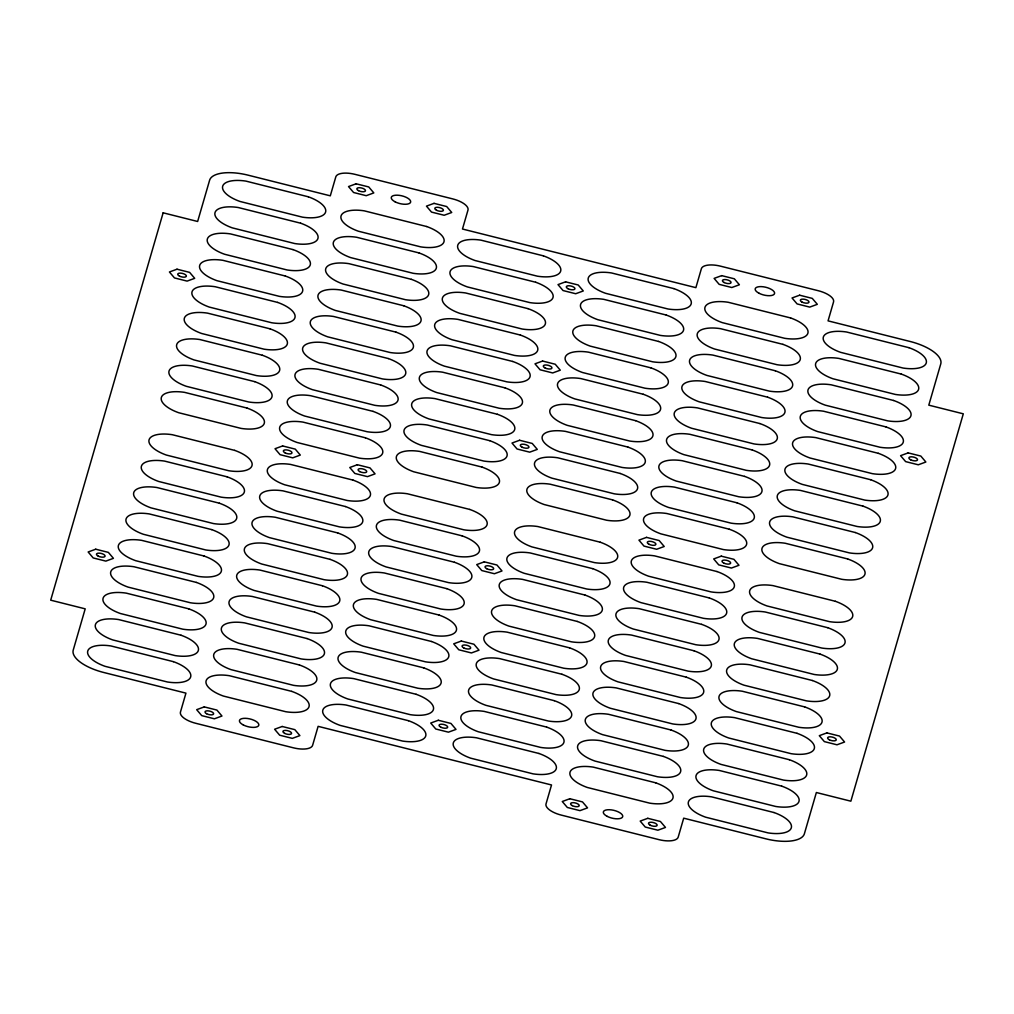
<?xml version="1.0" encoding="UTF-8"?>
<svg xmlns="http://www.w3.org/2000/svg" width="1014" height="1014" viewBox="0 0 1014 1014"><rect width="100%" height="100%" fill="white"/><g stroke="black" fill="none" stroke-linecap="round" stroke-linejoin="round"><path stroke-width="1.5" d="M163.14 212.813L50.7 600.174L85.201 608.844L73.236 650.075A35.579 14.297 13.7 0 0 103.745 672.485L185.942 693.132L180.454 712.069A17.783 7.149 13.7 0 0 195.702 723.274L293.376 747.812A17.783 7.149 13.7 0 0 312.629 745.265L318.117 726.341L551.527 784.975L546.026 803.899A17.783 7.149 13.7 0 0 561.287 815.104L658.961 839.643A17.783 7.149 13.7 0 0 678.201 837.108L683.702 818.171L765.9 838.832A35.579 14.297 13.7 0 0 804.394 833.749L816.359 792.517L850.86 801.187L963.3 413.826L928.799 405.156L940.764 363.925A35.579 14.297 13.7 0 0 910.255 341.515L828.058 320.868L833.546 301.931A17.783 7.149 13.7 0 0 818.298 290.726L720.624 266.188A17.783 7.149 13.7 0 0 701.371 268.735L695.883 287.659L462.473 229.025L467.974 210.101A17.783 7.149 13.7 0 0 452.713 198.896L355.039 174.357A17.783 7.149 13.7 0 0 335.799 176.892L330.298 195.829L248.1 175.168A35.579 14.297 13.7 0 0 209.606 180.251L197.641 221.483L163.14 212.813M356.117 183.788L348.524 186.563L353.582 192.508L366.219 195.689L373.811 192.913L368.754 186.956L356.117 183.788M177.006 269.204L169.414 271.98L174.471 277.925L187.108 281.106L194.701 278.33L189.643 272.386L177.006 269.204M434.043 203.358L426.45 206.134L431.508 212.091L444.157 215.26L451.737 212.484L446.68 206.539L434.043 203.358M565.584 281.829L557.992 284.604L563.049 290.549L575.686 293.73L583.278 290.955L578.221 284.997L565.584 281.829M721.689 275.631L714.11 278.394L719.167 284.351L731.804 287.52L739.396 284.757L734.339 278.799L721.689 275.631M282.614 445.945L275.022 448.72L280.079 454.678L292.729 457.846L300.309 455.071L295.264 449.126L282.614 445.945M542.579 361.047L534.999 363.823L540.056 369.768L552.693 372.949L560.286 370.173L555.228 364.229L542.579 361.047M95.722 549.208L88.142 551.984L93.187 557.941L105.836 561.11L113.429 558.334L108.371 552.389L95.722 549.208M799.628 295.201L792.035 297.977L797.093 303.921L809.73 307.103L817.322 304.327L812.265 298.382L799.628 295.201M357.359 464.729L349.779 467.505L354.824 473.449L367.474 476.631L375.066 473.855L370.009 467.91L357.359 464.729M519.586 440.266L512.007 443.042L517.051 448.987L529.701 452.168L537.281 449.392L532.236 443.448L519.586 440.266M484.299 561.832L476.719 564.608L481.764 570.552L494.414 573.734L501.993 570.958L496.949 565.013L484.299 561.832M646.526 537.369L638.934 540.145L643.991 546.09L656.641 549.271L664.221 546.495L659.176 540.551L646.526 537.369M204.27 706.897L196.678 709.673L201.735 715.618L214.372 718.799L221.965 716.023L216.907 710.079L204.27 706.897M908.164 452.89L900.571 455.666L905.629 461.611L918.278 464.792L925.858 462.016L920.813 456.059L908.164 452.89M461.307 641.051L453.714 643.827L458.772 649.771L471.421 652.953L479.001 650.177L473.944 644.232L461.307 641.051M721.271 556.154L713.691 558.929L718.736 564.874L731.386 568.055L738.978 565.28L733.921 559.322L721.271 556.154M282.196 726.48L274.604 729.243L279.661 735.201L292.311 738.369L299.891 735.606L294.833 729.649L282.196 726.48M438.314 720.27L430.722 723.045L435.779 729.003L448.416 732.171L456.008 729.396L450.951 723.451L438.314 720.27M569.843 798.74L562.263 801.516L567.32 807.461L579.957 810.642L587.55 807.866L582.492 801.909L569.843 798.74M826.892 732.894L819.299 735.67L824.357 741.614L836.994 744.796L844.586 742.02L839.529 736.075L826.892 732.894M647.781 818.311L640.189 821.087L645.246 827.044L657.883 830.213L665.476 827.437L660.418 821.492L647.781 818.311M308.307 196.792L245.882 181.1A27.074 10.875 13.7 0 0 222.687 186.196A27.074 10.875 13.7 0 0 239.963 201.456L302.4 217.148A27.074 10.875 13.7 0 0 325.595 212.053A27.074 10.875 13.7 0 0 308.307 196.792M426.679 226.528L364.254 210.836A27.074 10.875 13.7 0 0 341.059 215.931A27.074 10.875 13.7 0 0 358.335 231.205L420.772 246.884A27.074 10.875 13.7 0 0 443.967 241.788A27.074 10.875 13.7 0 0 426.679 226.528M543.39 255.845L480.953 240.153A27.074 10.875 13.7 0 0 457.758 245.249A27.074 10.875 13.7 0 0 475.046 260.522L537.471 276.201A27.074 10.875 13.7 0 0 560.666 271.106A27.074 10.875 13.7 0 0 543.39 255.845M673.892 288.622L611.455 272.943A27.074 10.875 13.7 0 0 588.272 278.039A27.074 10.875 13.7 0 0 605.548 293.3L667.985 308.991A27.074 10.875 13.7 0 0 691.168 303.896A27.074 10.875 13.7 0 0 673.892 288.622M790.59 317.94L728.166 302.261A27.074 10.875 13.7 0 0 704.971 307.356A27.074 10.875 13.7 0 0 722.247 322.617L784.684 338.308A27.074 10.875 13.7 0 0 807.879 333.213A27.074 10.875 13.7 0 0 790.59 317.94M908.962 347.688L846.538 331.996A27.074 10.875 13.7 0 0 823.343 337.092A27.074 10.875 13.7 0 0 840.619 352.352L903.056 368.044A27.074 10.875 13.7 0 0 926.251 362.949A27.074 10.875 13.7 0 0 908.962 347.688M300.651 223.194L238.214 207.515A27.074 10.875 13.7 0 0 215.019 212.61A27.074 10.875 13.7 0 0 232.307 227.871L294.732 243.55A27.074 10.875 13.7 0 0 317.927 238.455A27.074 10.875 13.7 0 0 300.651 223.194M419.023 252.93L356.586 237.251A27.074 10.875 13.7 0 0 333.391 242.346A27.074 10.875 13.7 0 0 350.679 257.607L413.104 273.286A27.074 10.875 13.7 0 0 436.299 268.19A27.074 10.875 13.7 0 0 419.023 252.93M535.722 282.247L473.284 266.568A27.074 10.875 13.7 0 0 450.102 271.663A27.074 10.875 13.7 0 0 467.378 286.924L529.815 302.603A27.074 10.875 13.7 0 0 552.998 297.508A27.074 10.875 13.7 0 0 535.722 282.247M666.223 315.037L603.799 299.345A27.074 10.875 13.7 0 0 580.604 304.441A27.074 10.875 13.7 0 0 597.88 319.714L660.317 335.393A27.074 10.875 13.7 0 0 683.512 330.298A27.074 10.875 13.7 0 0 666.223 315.037M782.935 344.354L720.498 328.663A27.074 10.875 13.7 0 0 697.302 333.758A27.074 10.875 13.7 0 0 714.591 349.031L777.016 364.71A27.074 10.875 13.7 0 0 800.211 359.615A27.074 10.875 13.7 0 0 782.935 344.354M901.307 374.09L838.87 358.411A27.074 10.875 13.7 0 0 815.674 363.506A27.074 10.875 13.7 0 0 832.963 378.767L895.387 394.446A27.074 10.875 13.7 0 0 918.583 389.351A27.074 10.875 13.7 0 0 901.307 374.09M292.983 249.596L230.546 233.917A27.074 10.875 13.7 0 0 207.363 239.012A27.074 10.875 13.7 0 0 224.639 254.273L287.076 269.965A27.074 10.875 13.7 0 0 310.259 264.869A27.074 10.875 13.7 0 0 292.983 249.596M411.354 279.332L348.917 263.653A27.074 10.875 13.7 0 0 325.735 268.748A27.074 10.875 13.7 0 0 343.011 284.009L405.448 299.7A27.074 10.875 13.7 0 0 428.63 294.605A27.074 10.875 13.7 0 0 411.354 279.332M528.053 308.662L465.629 292.97A27.074 10.875 13.7 0 0 442.434 298.065A27.074 10.875 13.7 0 0 459.71 313.326L522.147 329.018A27.074 10.875 13.7 0 0 545.342 323.922A27.074 10.875 13.7 0 0 528.053 308.662M658.555 341.439L596.131 325.76A27.074 10.875 13.7 0 0 572.935 330.856A27.074 10.875 13.7 0 0 590.211 346.116L652.648 361.795A27.074 10.875 13.7 0 0 675.844 356.7A27.074 10.875 13.7 0 0 658.555 341.439M775.266 370.756L712.829 355.077A27.074 10.875 13.7 0 0 689.647 360.173A27.074 10.875 13.7 0 0 706.923 375.433L769.36 391.125A27.074 10.875 13.7 0 0 792.542 386.017A27.074 10.875 13.7 0 0 775.266 370.756M893.638 400.492L831.201 384.813A27.074 10.875 13.7 0 0 808.019 389.908A27.074 10.875 13.7 0 0 825.295 405.169L887.732 420.861A27.074 10.875 13.7 0 0 910.914 415.765A27.074 10.875 13.7 0 0 893.638 400.492M285.314 276.011L222.877 260.319A27.074 10.875 13.7 0 0 199.695 265.415A27.074 10.875 13.7 0 0 216.971 280.688L279.408 296.367A27.074 10.875 13.7 0 0 302.59 291.272A27.074 10.875 13.7 0 0 285.314 276.011M403.686 305.746L341.249 290.055A27.074 10.875 13.7 0 0 318.066 295.15A27.074 10.875 13.7 0 0 335.342 310.423L397.78 326.102A27.074 10.875 13.7 0 0 420.962 321.007A27.074 10.875 13.7 0 0 403.686 305.746M520.397 335.064L457.96 319.385A27.074 10.875 13.7 0 0 434.765 324.48A27.074 10.875 13.7 0 0 452.054 339.741L514.478 355.42A27.074 10.875 13.7 0 0 537.673 350.324A27.074 10.875 13.7 0 0 520.397 335.064M650.899 367.854L588.462 352.162A27.074 10.875 13.7 0 0 565.267 357.258A27.074 10.875 13.7 0 0 582.556 372.518L644.98 388.21A27.074 10.875 13.7 0 0 668.175 383.115A27.074 10.875 13.7 0 0 650.899 367.854M767.598 397.171L705.161 381.479A27.074 10.875 13.7 0 0 681.978 386.575A27.074 10.875 13.7 0 0 699.254 401.836L761.691 417.527A27.074 10.875 13.7 0 0 784.874 412.432A27.074 10.875 13.7 0 0 767.598 397.171M885.97 426.907L823.533 411.215A27.074 10.875 13.7 0 0 800.35 416.31A27.074 10.875 13.7 0 0 817.626 431.584L880.063 447.263A27.074 10.875 13.7 0 0 903.246 442.167A27.074 10.875 13.7 0 0 885.97 426.907M277.646 302.413L215.222 286.734A27.074 10.875 13.7 0 0 192.026 291.829A27.074 10.875 13.7 0 0 209.302 307.09L271.739 322.769A27.074 10.875 13.7 0 0 294.935 317.674A27.074 10.875 13.7 0 0 277.646 302.413M396.018 332.148L333.593 316.469A27.074 10.875 13.7 0 0 310.398 321.565A27.074 10.875 13.7 0 0 327.674 336.825L390.111 352.517A27.074 10.875 13.7 0 0 413.306 347.409A27.074 10.875 13.7 0 0 396.018 332.148M512.729 361.466L450.292 345.787A27.074 10.875 13.7 0 0 427.097 350.882A27.074 10.875 13.7 0 0 444.386 366.143L506.823 381.834A27.074 10.875 13.7 0 0 530.005 376.739A27.074 10.875 13.7 0 0 512.729 361.466M643.231 394.256L580.794 378.564A27.074 10.875 13.7 0 0 557.611 383.672A27.074 10.875 13.7 0 0 574.887 398.933L637.324 414.612A27.074 10.875 13.7 0 0 660.507 409.517A27.074 10.875 13.7 0 0 643.231 394.256M759.93 423.573L697.505 407.894A27.074 10.875 13.7 0 0 674.31 412.99A27.074 10.875 13.7 0 0 691.586 428.25L754.023 443.929A27.074 10.875 13.7 0 0 777.218 438.834A27.074 10.875 13.7 0 0 759.93 423.573M878.301 453.309L815.877 437.63A27.074 10.875 13.7 0 0 792.682 442.725A27.074 10.875 13.7 0 0 809.958 457.986L872.395 473.665A27.074 10.875 13.7 0 0 895.59 468.569A27.074 10.875 13.7 0 0 878.301 453.309M269.99 328.815L207.553 313.136A27.074 10.875 13.7 0 0 184.358 318.231A27.074 10.875 13.7 0 0 201.647 333.492L264.071 349.184A27.074 10.875 13.7 0 0 287.266 344.088A27.074 10.875 13.7 0 0 269.99 328.815M388.362 358.563L325.925 342.871A27.074 10.875 13.7 0 0 302.73 347.967A27.074 10.875 13.7 0 0 320.018 363.227L382.443 378.919A27.074 10.875 13.7 0 0 405.638 373.824A27.074 10.875 13.7 0 0 388.362 358.563M505.061 387.88L442.624 372.189A27.074 10.875 13.7 0 0 419.441 377.284A27.074 10.875 13.7 0 0 436.717 392.557L499.154 408.236A27.074 10.875 13.7 0 0 522.337 403.141A27.074 10.875 13.7 0 0 505.061 387.88M635.563 420.658L573.138 404.979A27.074 10.875 13.7 0 0 549.943 410.074A27.074 10.875 13.7 0 0 567.219 425.335L629.656 441.027A27.074 10.875 13.7 0 0 652.851 435.931A27.074 10.875 13.7 0 0 635.563 420.658M752.274 449.975L689.837 434.296A27.074 10.875 13.7 0 0 666.642 439.392A27.074 10.875 13.7 0 0 683.93 454.652L746.355 470.344A27.074 10.875 13.7 0 0 769.55 465.249A27.074 10.875 13.7 0 0 752.274 449.975M870.646 479.723L808.209 464.032A27.074 10.875 13.7 0 0 785.013 469.127A27.074 10.875 13.7 0 0 802.302 484.388L864.727 500.079A27.074 10.875 13.7 0 0 887.922 494.984A27.074 10.875 13.7 0 0 870.646 479.723M262.322 355.23L199.885 339.538A27.074 10.875 13.7 0 0 176.702 344.646A27.074 10.875 13.7 0 0 193.978 359.907L256.415 375.586A27.074 10.875 13.7 0 0 279.598 370.49A27.074 10.875 13.7 0 0 262.322 355.23M380.694 384.965L318.257 369.286A27.074 10.875 13.7 0 0 295.074 374.381A27.074 10.875 13.7 0 0 312.35 389.642L374.787 405.321A27.074 10.875 13.7 0 0 397.97 400.226A27.074 10.875 13.7 0 0 380.694 384.965M497.392 414.282L434.968 398.603A27.074 10.875 13.7 0 0 411.773 403.699A27.074 10.875 13.7 0 0 429.049 418.959L491.486 434.638A27.074 10.875 13.7 0 0 514.681 429.543A27.074 10.875 13.7 0 0 497.392 414.282M627.894 447.073L565.47 431.381A27.074 10.875 13.7 0 0 542.275 436.476A27.074 10.875 13.7 0 0 559.551 451.75L621.988 467.429A27.074 10.875 13.7 0 0 645.183 462.333A27.074 10.875 13.7 0 0 627.894 447.073M744.606 476.39L682.169 460.698A27.074 10.875 13.7 0 0 658.986 465.794A27.074 10.875 13.7 0 0 676.262 481.067L738.699 496.746A27.074 10.875 13.7 0 0 761.882 491.651A27.074 10.875 13.7 0 0 744.606 476.39M862.977 506.125L800.54 490.434A27.074 10.875 13.7 0 0 777.358 495.542A27.074 10.875 13.7 0 0 794.634 510.803L857.071 526.481A27.074 10.875 13.7 0 0 880.253 521.386A27.074 10.875 13.7 0 0 862.977 506.125M254.653 381.632L192.216 365.953A27.074 10.875 13.7 0 0 169.034 371.048A27.074 10.875 13.7 0 0 186.31 386.309L248.747 402A27.074 10.875 13.7 0 0 271.929 396.892A27.074 10.875 13.7 0 0 254.653 381.632M373.025 411.367L310.588 395.688A27.074 10.875 13.7 0 0 287.406 400.784A27.074 10.875 13.7 0 0 304.682 416.044L367.119 431.736A27.074 10.875 13.7 0 0 390.301 426.641A27.074 10.875 13.7 0 0 373.025 411.367M489.737 440.684L427.3 425.005A27.074 10.875 13.7 0 0 404.104 430.101A27.074 10.875 13.7 0 0 421.393 445.361L483.817 461.053A27.074 10.875 13.7 0 0 507.013 455.958A27.074 10.875 13.7 0 0 489.737 440.684M620.238 473.475L557.801 457.796A27.074 10.875 13.7 0 0 534.606 462.891A27.074 10.875 13.7 0 0 551.895 478.152L614.319 493.831A27.074 10.875 13.7 0 0 637.514 488.735A27.074 10.875 13.7 0 0 620.238 473.475M736.937 502.792L674.5 487.113A27.074 10.875 13.7 0 0 651.318 492.208A27.074 10.875 13.7 0 0 668.594 507.469L731.031 523.148A27.074 10.875 13.7 0 0 754.213 518.053A27.074 10.875 13.7 0 0 736.937 502.792M855.309 532.527L792.872 516.848A27.074 10.875 13.7 0 0 769.689 521.944A27.074 10.875 13.7 0 0 786.965 537.205L849.402 552.896A27.074 10.875 13.7 0 0 872.585 547.788A27.074 10.875 13.7 0 0 855.309 532.527M246.985 408.046L184.561 392.355A27.074 10.875 13.7 0 0 161.365 397.45A27.074 10.875 13.7 0 0 178.641 412.711L241.078 428.402A27.074 10.875 13.7 0 0 264.274 423.307A27.074 10.875 13.7 0 0 246.985 408.046M365.357 437.782L302.933 422.09A27.074 10.875 13.7 0 0 279.737 427.186A27.074 10.875 13.7 0 0 297.013 442.459L359.45 458.138A27.074 10.875 13.7 0 0 382.646 453.043A27.074 10.875 13.7 0 0 365.357 437.782M482.068 467.099L419.631 451.407A27.074 10.875 13.7 0 0 396.436 456.503A27.074 10.875 13.7 0 0 413.725 471.776L476.162 487.455A27.074 10.875 13.7 0 0 499.344 482.36A27.074 10.875 13.7 0 0 482.068 467.099M612.57 499.877L550.133 484.198A27.074 10.875 13.7 0 0 526.95 489.293A27.074 10.875 13.7 0 0 544.226 504.554L606.664 520.245A27.074 10.875 13.7 0 0 629.846 515.15A27.074 10.875 13.7 0 0 612.57 499.877M729.269 529.207L666.844 513.515A27.074 10.875 13.7 0 0 643.649 518.61A27.074 10.875 13.7 0 0 660.925 533.871L723.362 549.563A27.074 10.875 13.7 0 0 746.558 544.467A27.074 10.875 13.7 0 0 729.269 529.207M847.641 558.942L785.216 543.251A27.074 10.875 13.7 0 0 762.021 548.346A27.074 10.875 13.7 0 0 779.297 563.619L841.734 579.298A27.074 10.875 13.7 0 0 864.929 574.203A27.074 10.875 13.7 0 0 847.641 558.942M234.703 450.381L172.266 434.702A27.074 10.875 13.7 0 0 149.071 439.797A27.074 10.875 13.7 0 0 166.359 455.058L228.784 470.75A27.074 10.875 13.7 0 0 251.979 465.654A27.074 10.875 13.7 0 0 234.703 450.381M353.075 480.129L290.638 464.437A27.074 10.875 13.7 0 0 267.442 469.533A27.074 10.875 13.7 0 0 284.731 484.793L347.156 500.485A27.074 10.875 13.7 0 0 370.351 495.39A27.074 10.875 13.7 0 0 353.075 480.129M469.774 509.446L407.336 493.755A27.074 10.875 13.7 0 0 384.154 498.85A27.074 10.875 13.7 0 0 401.43 514.123L463.867 529.802A27.074 10.875 13.7 0 0 487.05 524.707A27.074 10.875 13.7 0 0 469.774 509.446M600.275 542.224L537.838 526.545A27.074 10.875 13.7 0 0 514.656 531.64A27.074 10.875 13.7 0 0 531.932 546.901L594.369 562.593A27.074 10.875 13.7 0 0 617.564 557.497A27.074 10.875 13.7 0 0 600.275 542.224M716.987 571.541L654.55 555.862A27.074 10.875 13.7 0 0 631.354 560.957A27.074 10.875 13.7 0 0 648.643 576.218L711.067 591.91A27.074 10.875 13.7 0 0 734.263 586.814A27.074 10.875 13.7 0 0 716.987 571.541M835.359 601.289L772.922 585.598A27.074 10.875 13.7 0 0 749.726 590.693A27.074 10.875 13.7 0 0 767.015 605.954L829.439 621.645A27.074 10.875 13.7 0 0 852.635 616.55A27.074 10.875 13.7 0 0 835.359 601.289M227.035 476.795L164.598 461.104A27.074 10.875 13.7 0 0 141.415 466.212A27.074 10.875 13.7 0 0 158.691 481.473L221.128 497.152A27.074 10.875 13.7 0 0 244.311 492.056A27.074 10.875 13.7 0 0 227.035 476.795M345.406 506.531L282.969 490.852A27.074 10.875 13.7 0 0 259.787 495.947A27.074 10.875 13.7 0 0 277.063 511.208L339.5 526.887A27.074 10.875 13.7 0 0 362.682 521.792A27.074 10.875 13.7 0 0 345.406 506.531M462.105 535.848L399.681 520.169A27.074 10.875 13.7 0 0 376.486 525.265A27.074 10.875 13.7 0 0 393.762 540.525L456.199 556.204A27.074 10.875 13.7 0 0 479.394 551.109A27.074 10.875 13.7 0 0 462.105 535.848M592.607 568.639L530.183 552.947A27.074 10.875 13.7 0 0 506.987 558.042A27.074 10.875 13.7 0 0 524.263 573.316L586.7 588.995A27.074 10.875 13.7 0 0 609.896 583.899A27.074 10.875 13.7 0 0 592.607 568.639M709.318 597.956L646.881 582.264A27.074 10.875 13.7 0 0 623.699 587.36A27.074 10.875 13.7 0 0 640.975 602.633L703.412 618.312A27.074 10.875 13.7 0 0 726.594 613.216A27.074 10.875 13.7 0 0 709.318 597.956M827.69 627.691L765.253 612A27.074 10.875 13.7 0 0 742.071 617.108A27.074 10.875 13.7 0 0 759.347 632.368L821.784 648.047A27.074 10.875 13.7 0 0 844.966 642.952A27.074 10.875 13.7 0 0 827.69 627.691M219.366 503.198L156.929 487.519A27.074 10.875 13.7 0 0 133.747 492.614A27.074 10.875 13.7 0 0 151.023 507.875L213.46 523.566A27.074 10.875 13.7 0 0 236.642 518.458A27.074 10.875 13.7 0 0 219.366 503.198M337.738 532.933L275.301 517.254A27.074 10.875 13.7 0 0 252.118 522.349A27.074 10.875 13.7 0 0 269.394 537.61L331.832 553.302A27.074 10.875 13.7 0 0 355.014 548.206A27.074 10.875 13.7 0 0 337.738 532.933M454.449 562.25L392.012 546.571A27.074 10.875 13.7 0 0 368.817 551.667A27.074 10.875 13.7 0 0 386.106 566.927L448.53 582.619A27.074 10.875 13.7 0 0 471.725 577.524A27.074 10.875 13.7 0 0 454.449 562.25M584.951 595.041L522.514 579.362A27.074 10.875 13.7 0 0 499.319 584.457A27.074 10.875 13.7 0 0 516.608 599.718L579.032 615.397A27.074 10.875 13.7 0 0 602.227 610.301A27.074 10.875 13.7 0 0 584.951 595.041M701.65 624.358L639.213 608.679A27.074 10.875 13.7 0 0 616.03 613.774A27.074 10.875 13.7 0 0 633.306 629.035L695.743 644.714A27.074 10.875 13.7 0 0 718.926 639.619A27.074 10.875 13.7 0 0 701.65 624.358M820.022 654.093L757.585 638.414A27.074 10.875 13.7 0 0 734.402 643.51A27.074 10.875 13.7 0 0 751.678 658.77L814.115 674.462A27.074 10.875 13.7 0 0 837.298 669.354A27.074 10.875 13.7 0 0 820.022 654.093M211.698 529.612L149.273 513.921A27.074 10.875 13.7 0 0 126.078 519.016A27.074 10.875 13.7 0 0 143.354 534.277L205.791 549.968A27.074 10.875 13.7 0 0 228.987 544.873A27.074 10.875 13.7 0 0 211.698 529.612M330.07 559.348L267.645 543.656A27.074 10.875 13.7 0 0 244.45 548.751A27.074 10.875 13.7 0 0 261.726 564.025L324.163 579.704A27.074 10.875 13.7 0 0 347.358 574.608A27.074 10.875 13.7 0 0 330.07 559.348M446.781 588.665L384.344 572.973A27.074 10.875 13.7 0 0 361.149 578.069A27.074 10.875 13.7 0 0 378.437 593.342L440.862 609.021A27.074 10.875 13.7 0 0 464.057 603.926A27.074 10.875 13.7 0 0 446.781 588.665M577.283 621.443L514.846 605.764A27.074 10.875 13.7 0 0 491.663 610.859A27.074 10.875 13.7 0 0 508.939 626.12L571.376 641.811A27.074 10.875 13.7 0 0 594.559 636.716A27.074 10.875 13.7 0 0 577.283 621.443M693.982 650.773L631.557 635.081A27.074 10.875 13.7 0 0 608.362 640.176A27.074 10.875 13.7 0 0 625.638 655.437L688.075 671.129A27.074 10.875 13.7 0 0 711.27 666.033A27.074 10.875 13.7 0 0 693.982 650.773M812.353 680.508L749.929 664.816A27.074 10.875 13.7 0 0 726.734 669.912A27.074 10.875 13.7 0 0 744.01 685.185L806.447 700.864A27.074 10.875 13.7 0 0 829.642 695.769A27.074 10.875 13.7 0 0 812.353 680.508M204.042 556.014L141.605 540.335A27.074 10.875 13.7 0 0 118.41 545.431A27.074 10.875 13.7 0 0 135.699 560.691L198.123 576.37A27.074 10.875 13.7 0 0 221.318 571.275A27.074 10.875 13.7 0 0 204.042 556.014M322.414 585.75L259.977 570.071A27.074 10.875 13.7 0 0 236.782 575.166A27.074 10.875 13.7 0 0 254.07 590.427L316.495 606.106A27.074 10.875 13.7 0 0 339.69 601.01A27.074 10.875 13.7 0 0 322.414 585.75M439.113 615.067L376.676 599.388A27.074 10.875 13.7 0 0 353.493 604.483A27.074 10.875 13.7 0 0 370.769 619.744L433.206 635.436A27.074 10.875 13.7 0 0 456.389 630.328A27.074 10.875 13.7 0 0 439.113 615.067M569.615 647.857L507.177 632.166A27.074 10.875 13.7 0 0 483.995 637.261A27.074 10.875 13.7 0 0 501.271 652.534L563.708 668.213A27.074 10.875 13.7 0 0 586.903 663.118A27.074 10.875 13.7 0 0 569.615 647.857M686.326 677.175L623.889 661.483A27.074 10.875 13.7 0 0 600.694 666.591A27.074 10.875 13.7 0 0 617.982 681.852L680.407 697.531A27.074 10.875 13.7 0 0 703.602 692.435A27.074 10.875 13.7 0 0 686.326 677.175M804.698 706.91L742.261 691.231A27.074 10.875 13.7 0 0 719.065 696.326A27.074 10.875 13.7 0 0 736.354 711.587L798.779 727.266A27.074 10.875 13.7 0 0 821.974 722.171A27.074 10.875 13.7 0 0 804.698 706.91M196.374 582.416L133.937 566.737A27.074 10.875 13.7 0 0 110.754 571.833A27.074 10.875 13.7 0 0 128.03 587.093L190.467 602.785A27.074 10.875 13.7 0 0 213.65 597.69A27.074 10.875 13.7 0 0 196.374 582.416M314.746 612.164L252.309 596.473A27.074 10.875 13.7 0 0 229.126 601.568A27.074 10.875 13.7 0 0 246.402 616.829L308.839 632.521A27.074 10.875 13.7 0 0 332.022 627.425A27.074 10.875 13.7 0 0 314.746 612.164M431.444 641.482L369.02 625.79A27.074 10.875 13.7 0 0 345.825 630.885A27.074 10.875 13.7 0 0 363.101 646.146L425.538 661.838A27.074 10.875 13.7 0 0 448.733 656.742A27.074 10.875 13.7 0 0 431.444 641.482M561.946 674.259L499.522 658.58A27.074 10.875 13.7 0 0 476.327 663.676A27.074 10.875 13.7 0 0 493.603 678.936L556.04 694.615A27.074 10.875 13.7 0 0 579.235 689.52A27.074 10.875 13.7 0 0 561.946 674.259M678.658 703.577L616.22 687.898A27.074 10.875 13.7 0 0 593.038 692.993A27.074 10.875 13.7 0 0 610.314 708.254L672.751 723.945A27.074 10.875 13.7 0 0 695.934 718.85A27.074 10.875 13.7 0 0 678.658 703.577M797.029 733.312L734.592 717.633A27.074 10.875 13.7 0 0 711.41 722.729A27.074 10.875 13.7 0 0 728.686 737.989L791.123 753.681A27.074 10.875 13.7 0 0 814.305 748.586A27.074 10.875 13.7 0 0 797.029 733.312M188.705 608.831L126.268 593.139A27.074 10.875 13.7 0 0 103.086 598.235A27.074 10.875 13.7 0 0 120.362 613.508L182.799 629.187A27.074 10.875 13.7 0 0 205.981 624.092A27.074 10.875 13.7 0 0 188.705 608.831M307.077 638.567L244.64 622.875A27.074 10.875 13.7 0 0 221.458 627.983A27.074 10.875 13.7 0 0 238.734 643.244L301.171 658.923A27.074 10.875 13.7 0 0 324.353 653.827A27.074 10.875 13.7 0 0 307.077 638.567M423.789 667.884L361.352 652.205A27.074 10.875 13.7 0 0 338.156 657.3A27.074 10.875 13.7 0 0 355.445 672.561L417.869 688.24A27.074 10.875 13.7 0 0 441.065 683.144A27.074 10.875 13.7 0 0 423.789 667.884M554.29 700.674L491.853 684.982A27.074 10.875 13.7 0 0 468.658 690.078A27.074 10.875 13.7 0 0 485.947 705.338L548.371 721.03A27.074 10.875 13.7 0 0 571.566 715.935A27.074 10.875 13.7 0 0 554.29 700.674M670.989 729.991L608.552 714.3A27.074 10.875 13.7 0 0 585.37 719.395A27.074 10.875 13.7 0 0 602.646 734.668L665.083 750.347A27.074 10.875 13.7 0 0 688.265 745.252A27.074 10.875 13.7 0 0 670.989 729.991M789.361 759.727L726.924 744.035A27.074 10.875 13.7 0 0 703.741 749.131A27.074 10.875 13.7 0 0 721.017 764.404L783.454 780.083A27.074 10.875 13.7 0 0 806.637 774.988A27.074 10.875 13.7 0 0 789.361 759.727M181.037 635.233L118.613 619.554A27.074 10.875 13.7 0 0 95.417 624.649A27.074 10.875 13.7 0 0 112.693 639.91L175.13 655.589A27.074 10.875 13.7 0 0 198.326 650.494A27.074 10.875 13.7 0 0 181.037 635.233M299.409 664.969L236.984 649.29A27.074 10.875 13.7 0 0 213.789 654.385A27.074 10.875 13.7 0 0 231.065 669.646L293.502 685.337A27.074 10.875 13.7 0 0 316.698 680.242A27.074 10.875 13.7 0 0 299.409 664.969M416.12 694.286L353.683 678.607A27.074 10.875 13.7 0 0 330.488 683.702A27.074 10.875 13.7 0 0 347.777 698.963L410.201 714.655A27.074 10.875 13.7 0 0 433.396 709.559A27.074 10.875 13.7 0 0 416.12 694.286M546.622 727.076L484.185 711.397A27.074 10.875 13.7 0 0 461.002 716.492A27.074 10.875 13.7 0 0 478.278 731.753L540.716 747.432A27.074 10.875 13.7 0 0 563.898 742.337A27.074 10.875 13.7 0 0 546.622 727.076M663.321 756.393L600.896 740.714A27.074 10.875 13.7 0 0 577.701 745.81A27.074 10.875 13.7 0 0 594.977 761.07L657.414 776.749A27.074 10.875 13.7 0 0 680.609 771.654A27.074 10.875 13.7 0 0 663.321 756.393M781.693 786.129L719.268 770.45A27.074 10.875 13.7 0 0 696.073 775.545A27.074 10.875 13.7 0 0 713.349 790.806L775.786 806.485A27.074 10.875 13.7 0 0 798.981 801.39A27.074 10.875 13.7 0 0 781.693 786.129M173.381 661.648L110.944 645.956A27.074 10.875 13.7 0 0 87.749 651.051A27.074 10.875 13.7 0 0 105.038 666.312L167.462 682.004A27.074 10.875 13.7 0 0 190.657 676.908A27.074 10.875 13.7 0 0 173.381 661.648M291.753 691.383L229.316 675.692A27.074 10.875 13.7 0 0 206.121 680.787A27.074 10.875 13.7 0 0 223.41 696.06L285.834 711.739A27.074 10.875 13.7 0 0 309.029 706.644A27.074 10.875 13.7 0 0 291.753 691.383M408.452 720.701L346.015 705.009A27.074 10.875 13.7 0 0 322.832 710.104A27.074 10.875 13.7 0 0 340.108 725.378L402.545 741.057A27.074 10.875 13.7 0 0 425.728 735.961A27.074 10.875 13.7 0 0 408.452 720.701M538.954 753.478L476.529 737.799A27.074 10.875 13.7 0 0 453.334 742.894A27.074 10.875 13.7 0 0 470.61 758.155L533.047 773.847A27.074 10.875 13.7 0 0 556.242 768.751A27.074 10.875 13.7 0 0 538.954 753.478M655.665 782.795L593.228 767.116A27.074 10.875 13.7 0 0 570.033 772.212A27.074 10.875 13.7 0 0 587.321 787.472L649.746 803.164A27.074 10.875 13.7 0 0 672.941 798.069A27.074 10.875 13.7 0 0 655.665 782.795M774.037 812.544L711.6 796.852A27.074 10.875 13.7 0 0 688.405 801.947A27.074 10.875 13.7 0 0 705.693 817.208L768.118 832.9A27.074 10.875 13.7 0 0 791.313 827.804A27.074 10.875 13.7 0 0 774.037 812.544M486.771 568.727A4.449 1.787 13.7 0 0 493.666 568.867A4.449 1.787 13.7 0 0 487.633 565.749A4.449 1.787 13.7 0 0 486.771 568.727M463.778 647.946A4.449 1.787 13.7 0 0 470.673 648.085A4.449 1.787 13.7 0 0 464.64 644.98A4.449 1.787 13.7 0 0 463.778 647.946M440.773 727.165A4.449 1.787 13.7 0 0 447.681 727.304A4.449 1.787 13.7 0 0 441.635 724.199A4.449 1.787 13.7 0 0 440.773 727.165M568.043 288.724A4.449 1.787 13.7 0 0 574.951 288.863A4.449 1.787 13.7 0 0 568.905 285.745A4.449 1.787 13.7 0 0 568.043 288.724M545.05 367.943A4.449 1.787 13.7 0 0 551.946 368.082A4.449 1.787 13.7 0 0 545.912 364.964A4.449 1.787 13.7 0 0 545.05 367.943M522.058 447.161A4.449 1.787 13.7 0 0 528.953 447.301A4.449 1.787 13.7 0 0 522.92 444.183A4.449 1.787 13.7 0 0 522.058 447.161M98.193 556.103A4.449 1.787 13.7 0 0 105.088 556.242A4.449 1.787 13.7 0 0 99.055 553.137A4.449 1.787 13.7 0 0 98.193 556.103M179.465 276.1A4.449 1.787 13.7 0 0 186.373 276.239A4.449 1.787 13.7 0 0 180.34 273.121A4.449 1.787 13.7 0 0 179.465 276.1M910.635 459.786A4.449 1.787 13.7 0 0 917.531 459.925A4.449 1.787 13.7 0 0 911.497 456.807A4.449 1.787 13.7 0 0 910.635 459.786M829.351 739.789A4.449 1.787 13.7 0 0 836.258 739.928A4.449 1.787 13.7 0 0 830.213 736.81A4.449 1.787 13.7 0 0 829.351 739.789M285.086 452.852A4.449 1.787 13.7 0 0 291.981 452.979A4.449 1.787 13.7 0 0 285.948 449.874A4.449 1.787 13.7 0 0 285.086 452.852M359.831 471.624A4.449 1.787 13.7 0 0 366.726 471.764A4.449 1.787 13.7 0 0 360.692 468.645A4.449 1.787 13.7 0 0 359.831 471.624M206.552 713.691A4.449 1.787 13.7 0 0 213.599 714.021A4.449 1.787 13.7 0 0 207.819 710.827A4.449 1.787 13.7 0 0 206.552 713.691M284.668 733.376A4.449 1.787 13.7 0 0 291.563 733.502A4.449 1.787 13.7 0 0 285.53 730.397A4.449 1.787 13.7 0 0 284.668 733.376M436.514 210.253A4.449 1.787 13.7 0 0 443.41 210.392A4.449 1.787 13.7 0 0 437.376 207.287A4.449 1.787 13.7 0 0 436.514 210.253M358.512 190.645A4.449 1.787 13.7 0 0 365.471 190.847A4.449 1.787 13.7 0 0 359.514 187.704A4.449 1.787 13.7 0 0 358.512 190.645M801.909 302.007A4.449 1.787 13.7 0 0 808.957 302.324A4.449 1.787 13.7 0 0 803.164 299.13A4.449 1.787 13.7 0 0 801.909 302.007M724.161 282.526A4.449 1.787 13.7 0 0 731.056 282.653A4.449 1.787 13.7 0 0 725.023 279.547A4.449 1.787 13.7 0 0 724.161 282.526M572.314 805.636A4.449 1.787 13.7 0 0 579.209 805.775A4.449 1.787 13.7 0 0 573.176 802.657A4.449 1.787 13.7 0 0 572.314 805.636M650.177 825.181A4.449 1.787 13.7 0 0 657.135 825.383A4.449 1.787 13.7 0 0 651.178 822.24A4.449 1.787 13.7 0 0 650.177 825.181M648.998 544.264A4.449 1.787 13.7 0 0 655.893 544.404A4.449 1.787 13.7 0 0 649.86 541.299A4.449 1.787 13.7 0 0 648.998 544.264M723.743 563.049A4.449 1.787 13.7 0 0 730.638 563.188A4.449 1.787 13.7 0 0 724.604 560.07A4.449 1.787 13.7 0 0 723.743 563.049M243.322 724.959A9.963 4.005 13.7 0 0 258.785 725.276A9.963 4.005 13.7 0 0 245.261 718.305A9.963 4.005 13.7 0 0 243.322 724.959M395.168 201.849A9.963 4.005 13.7 0 0 410.632 202.154A9.963 4.005 13.7 0 0 397.108 195.182A9.963 4.005 13.7 0 0 395.168 201.849M759.08 293.274A9.963 4.005 13.7 0 0 774.544 293.578A9.963 4.005 13.7 0 0 761.02 286.607A9.963 4.005 13.7 0 0 759.08 293.274M607.234 816.384A9.963 4.005 13.7 0 0 622.697 816.688A9.963 4.005 13.7 0 0 609.173 809.717A9.963 4.005 13.7 0 0 607.234 816.384"/></g></svg>
